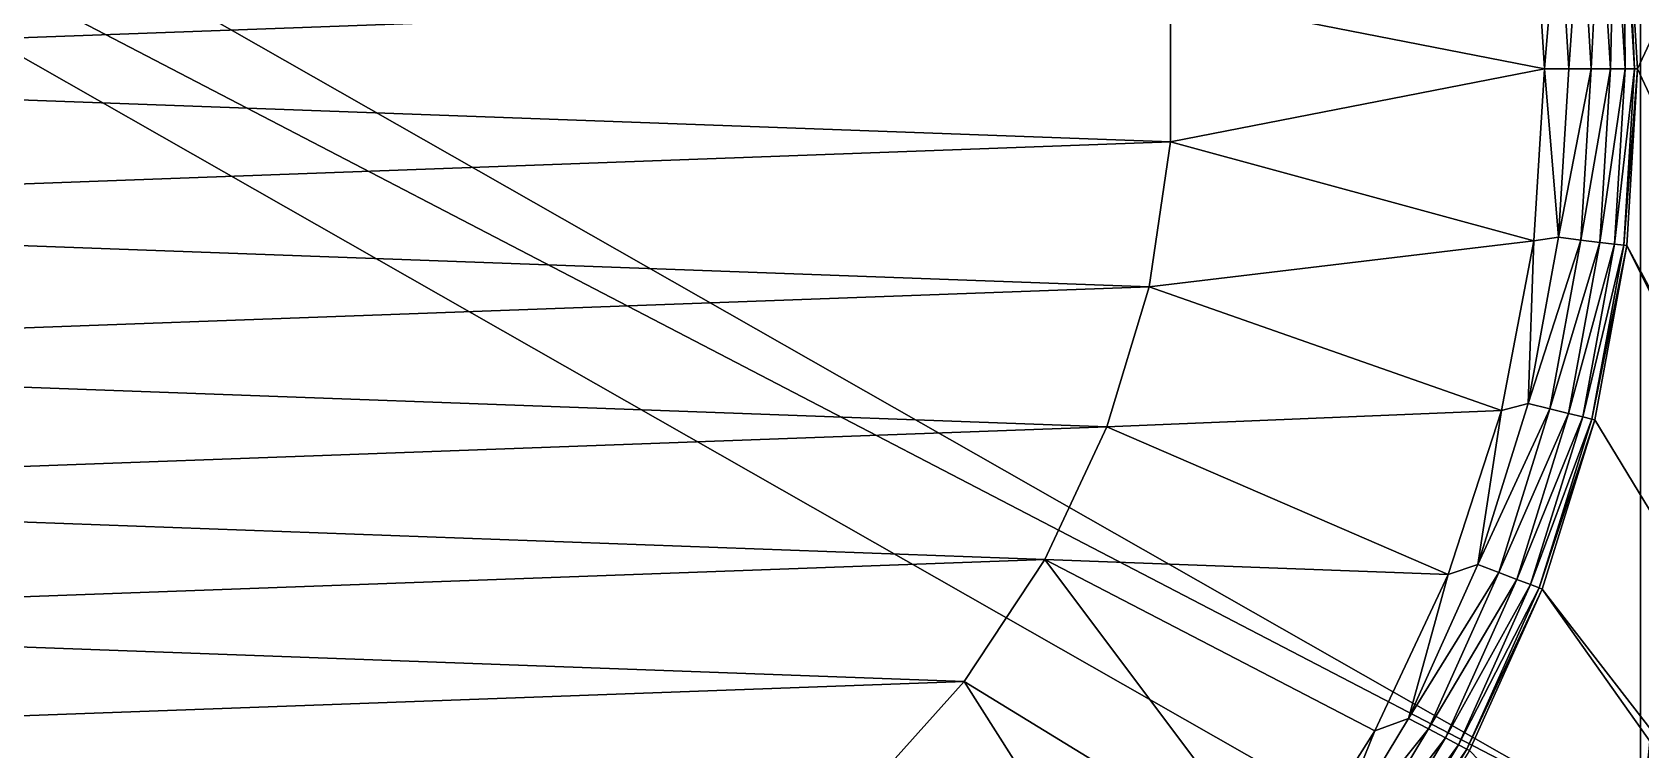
# Model space of a CAD drawing. Extents: x 464 to 15145, y 328 to 7622.
# Drawn here: x 11360 to 12959, y 3299 to 4012 of the extents above; entities that cross this region are included whole.
import ezdxf

# ---------------------------------------------------------------- set-up
doc = ezdxf.new("R2010")
doc.units = 0
doc.layers.get('0').update_dxf_attribs({"linetype": 'CONTINUOUS'})

msp = doc.modelspace()

# ---------------------------------------------------------------- linework, layer by layer
at = {"color": 7}
for points in [[(12944.7, 4150.9, -3744.1), (13656.6, 5475.4, -3744.1), (12955.3, 3975.2, -3744.1), (12944.7, 4150.9, -3744.1)], [(12955.3, 3975.2, -3744.1), (13656.6, 5475.4, -3744.1), (13656.6, 2475.1, -3744.1), (12955.3, 3975.2, -3744.1)], [(10037.7, 4734.4, -4432), (12958.1, 3216.1, -4432), (10182.2, 4797.1, -4432), (10037.7, 4734.4, -4432)], [(10182.2, 4797.1, -4432), (12958.1, 3216.1, -4432), (12958.1, 4734.4, -4432), (10182.2, 4797.1, -4432)], [(10037.7, 3216.1, -4432), (12813.6, 3153.3, -4432), (10037.7, 4734.4, -4432), (10037.7, 3216.1, -4432)], [(12813.6, 3153.3, -4432), (12958.1, 3216.1, -4432), (10037.7, 4734.4, -4432), (12813.6, 3153.3, -4432)], [(12958.1, 4734.4, -4432), (12958.1, 3216.1, -4432), (13109.7, 4691.9, -4432), (12958.1, 4734.4, -4432)], [(13109.7, 4691.9, -4432), (12958.1, 3216.1, -4432), (13109.7, 3258.6, -4432), (13109.7, 4691.9, -4432)], [(12863, 3975.2, -4.6), (12491, 4047.9, -4.6), (12852.2, 4146.3, -4.6), (12863, 3975.2, -4.6)], [(12863, 3975.2, -4.6), (12852.2, 4146.3, -4.6), (12876.7, 4142.7, -7.8), (12863, 3975.2, -4.6)], [(12886.9, 3975.2, -7.8), (12863, 3975.2, -4.6), (12876.7, 4142.7, -7.8), (12886.9, 3975.2, -7.8)], [(12886.9, 3975.2, -7.8), (12876.7, 4142.7, -7.8), (12898.9, 4145.4, -17), (12886.9, 3975.2, -7.8)], [(12909.1, 3975.2, -17), (12886.9, 3975.2, -7.8), (12898.9, 4145.4, -17), (12909.1, 3975.2, -17)], [(12917.8, 4147.7, -31.7), (12909.1, 3975.2, -17), (12898.9, 4145.4, -17), (12917.8, 4147.7, -31.7)], [(12928.3, 3975.2, -31.7), (12909.1, 3975.2, -17), (12917.8, 4147.7, -31.7), (12928.3, 3975.2, -31.7)], [(12932.4, 4149.4, -50.8), (12928.3, 3975.2, -31.7), (12917.8, 4147.7, -31.7), (12932.4, 4149.4, -50.8)], [(12942.9, 3975.2, -50.8), (12928.3, 3975.2, -31.7), (12932.4, 4149.4, -50.8), (12942.9, 3975.2, -50.8)], [(12941.6, 4150.5, -73.1), (12942.9, 3975.2, -50.8), (12932.4, 4149.4, -50.8), (12941.6, 4150.5, -73.1)], [(12944.7, 4150.9, -96.9), (12952.2, 3975.2, -73.1), (12941.6, 4150.5, -73.1), (12944.7, 4150.9, -96.9)], [(12952.2, 3975.2, -73.1), (12942.9, 3975.2, -50.8), (12941.6, 4150.5, -73.1), (12952.2, 3975.2, -73.1)], [(12955.3, 3975.2, -96.9), (12952.2, 3975.2, -73.1), (12944.7, 4150.9, -96.9), (12955.3, 3975.2, -96.9)], [(12955.3, 3975.2, -3744.1), (12955.3, 3975.2, -96.9), (12944.7, 4150.9, -3744.1), (12955.3, 3975.2, -3744.1)], [(12944.7, 4150.9, -3744.1), (12955.3, 3975.2, -96.9), (12944.7, 4150.9, -96.9), (12944.7, 4150.9, -3744.1)], [(10512.8, 4120.2, -3744.1), (12491, 4047.9, -3744.1), (10502.1, 3975.2, -3744.1), (10512.8, 4120.2, -3744.1)], [(10502.1, 3975.2, -3744.1), (12491, 4047.9, -3744.1), (12491, 3902.6, -3744.1), (10502.1, 3975.2, -3744.1)], [(12863, 3975.2, -4.6), (12491, 3902.6, -4.6), (12491, 4047.9, -4.6), (12863, 3975.2, -4.6)], [(12491, 4047.9, -3744.1), (12491, 4047.9, -1874.4), (12491, 3902.6, -3744.1), (12491, 4047.9, -3744.1)], [(12491, 3902.6, -3744.1), (12491, 4047.9, -1874.4), (12491, 3902.6, -1874.4), (12491, 3902.6, -3744.1)], [(12491, 3902.6, -4.6), (12491, 3902.6, -1874.4), (12491, 4047.9, -4.6), (12491, 3902.6, -4.6)], [(12491, 4047.9, -4.6), (12491, 3902.6, -1874.4), (12491, 4047.9, -1874.4), (12491, 4047.9, -4.6)], [(10502.1, 3975.2, -3744.1), (12491, 3902.6, -3744.1), (10512.8, 3830.3, -3744.1), (10502.1, 3975.2, -3744.1)], [(12852.2, 3804.2, -4.6), (12491, 3902.6, -4.6), (12863, 3975.2, -4.6), (12852.2, 3804.2, -4.6)], [(12876.7, 3807.8, -7.8), (12852.2, 3804.2, -4.6), (12863, 3975.2, -4.6), (12876.7, 3807.8, -7.8)], [(12876.7, 3807.8, -7.8), (12863, 3975.2, -4.6), (12886.9, 3975.2, -7.8), (12876.7, 3807.8, -7.8)], [(12876.7, 3807.8, -7.8), (12886.9, 3975.2, -7.8), (12909.1, 3975.2, -17), (12876.7, 3807.8, -7.8)], [(12898.9, 3805.1, -17), (12876.7, 3807.8, -7.8), (12909.1, 3975.2, -17), (12898.9, 3805.1, -17)], [(12909.1, 3975.2, -17), (12928.3, 3975.2, -31.7), (12898.9, 3805.1, -17), (12909.1, 3975.2, -17)], [(12898.9, 3805.1, -17), (12928.3, 3975.2, -31.7), (12917.8, 3802.8, -31.7), (12898.9, 3805.1, -17)], [(12928.3, 3975.2, -31.7), (12942.9, 3975.2, -50.8), (12917.8, 3802.8, -31.7), (12928.3, 3975.2, -31.7)], [(12917.8, 3802.8, -31.7), (12942.9, 3975.2, -50.8), (12932.4, 3801.1, -50.8), (12917.8, 3802.8, -31.7)], [(12942.9, 3975.2, -50.8), (12952.2, 3975.2, -73.1), (12932.4, 3801.1, -50.8), (12942.9, 3975.2, -50.8)], [(12932.4, 3801.1, -50.8), (12952.2, 3975.2, -73.1), (12941.6, 3800, -73.1), (12932.4, 3801.1, -50.8)], [(12944.7, 3799.6, -96.9), (12941.6, 3800, -73.1), (12955.3, 3975.2, -96.9), (12944.7, 3799.6, -96.9)], [(12955.3, 3975.2, -96.9), (12941.6, 3800, -73.1), (12952.2, 3975.2, -73.1), (12955.3, 3975.2, -96.9)], [(12944.7, 3799.6, -3744.1), (12944.7, 3799.6, -96.9), (12955.3, 3975.2, -3744.1), (12944.7, 3799.6, -3744.1)], [(12955.3, 3975.2, -3744.1), (12944.7, 3799.6, -96.9), (12955.3, 3975.2, -96.9), (12955.3, 3975.2, -3744.1)], [(12955.3, 3975.2, -3744.1), (13656.6, 2475.1, -3744.1), (12944.7, 3799.6, -3744.1), (12955.3, 3975.2, -3744.1)], [(10512.8, 3830.3, -3744.1), (12491, 3902.6, -3744.1), (12469.8, 3758.7, -3744.1), (10512.8, 3830.3, -3744.1)], [(12852.2, 3804.2, -4.6), (12469.8, 3758.7, -4.6), (12491, 3902.6, -4.6), (12852.2, 3804.2, -4.6)], [(12491, 3902.6, -3744.1), (12491, 3902.6, -1874.4), (12469.8, 3758.7, -3744.1), (12491, 3902.6, -3744.1)], [(12469.8, 3758.7, -3744.1), (12491, 3902.6, -1874.4), (12469.8, 3758.7, -1874.4), (12469.8, 3758.7, -3744.1)], [(12469.8, 3758.7, -4.6), (12469.8, 3758.7, -1874.4), (12491, 3902.6, -4.6), (12469.8, 3758.7, -4.6)], [(12491, 3902.6, -4.6), (12469.8, 3758.7, -1874.4), (12491, 3902.6, -1874.4), (12491, 3902.6, -4.6)], [(10512.8, 3830.3, -3744.1), (12469.8, 3758.7, -3744.1), (10544.4, 3688.4, -3744.1), (10512.8, 3830.3, -3744.1)], [(12846.5, 3642.8, -7.8), (12852.2, 3804.2, -4.6), (12876.7, 3807.8, -7.8), (12846.5, 3642.8, -7.8)], [(12846.5, 3642.8, -7.8), (12876.7, 3807.8, -7.8), (12898.9, 3805.1, -17), (12846.5, 3642.8, -7.8)], [(12820.1, 3635.8, -4.6), (12469.8, 3758.7, -4.6), (12852.2, 3804.2, -4.6), (12820.1, 3635.8, -4.6)], [(12846.5, 3642.8, -7.8), (12820.1, 3635.8, -4.6), (12852.2, 3804.2, -4.6), (12846.5, 3642.8, -7.8)], [(12846.5, 3642.8, -7.8), (12898.9, 3805.1, -17), (12868.1, 3637.5, -17), (12846.5, 3642.8, -7.8)], [(12898.9, 3805.1, -17), (12917.8, 3802.8, -31.7), (12868.1, 3637.5, -17), (12898.9, 3805.1, -17)], [(12868.1, 3637.5, -17), (12917.8, 3802.8, -31.7), (12886.7, 3632.9, -31.7), (12868.1, 3637.5, -17)], [(12917.8, 3802.8, -31.7), (12932.4, 3801.1, -50.8), (12886.7, 3632.9, -31.7), (12917.8, 3802.8, -31.7)], [(12886.7, 3632.9, -31.7), (12932.4, 3801.1, -50.8), (12900.9, 3629.4, -50.8), (12886.7, 3632.9, -31.7)], [(12932.4, 3801.1, -50.8), (12941.6, 3800, -73.1), (12900.9, 3629.4, -50.8), (12932.4, 3801.1, -50.8)], [(12900.9, 3629.4, -50.8), (12941.6, 3800, -73.1), (12909.9, 3627.2, -73.1), (12900.9, 3629.4, -50.8)], [(12944.7, 3799.6, -96.9), (12909.9, 3627.2, -73.1), (12941.6, 3800, -73.1), (12944.7, 3799.6, -96.9)], [(12913, 3626.5, -96.9), (12909.9, 3627.2, -73.1), (12944.7, 3799.6, -96.9), (12913, 3626.5, -96.9)], [(12913, 3626.5, -3744.1), (12913, 3626.5, -96.9), (12944.7, 3799.6, -3744.1), (12913, 3626.5, -3744.1)], [(12944.7, 3799.6, -3744.1), (12913, 3626.5, -96.9), (12944.7, 3799.6, -96.9), (12944.7, 3799.6, -3744.1)], [(12944.7, 3799.6, -3744.1), (13577.7, 2532.4, -3744.1), (12913, 3626.5, -3744.1), (12944.7, 3799.6, -3744.1)], [(12944.7, 3799.6, -3744.1), (13656.6, 2475.1, -3744.1), (13577.7, 2532.4, -3744.1), (12944.7, 3799.6, -3744.1)], [(10544.4, 3688.4, -3744.1), (12469.8, 3758.7, -3744.1), (12427.9, 3619.5, -3744.1), (10544.4, 3688.4, -3744.1)], [(12820.1, 3635.8, -4.6), (12427.9, 3619.5, -4.6), (12469.8, 3758.7, -4.6), (12820.1, 3635.8, -4.6)], [(12469.8, 3758.7, -3744.1), (12469.8, 3758.7, -1874.4), (12427.9, 3619.5, -3744.1), (12469.8, 3758.7, -3744.1)], [(12427.9, 3619.5, -3744.1), (12469.8, 3758.7, -1874.4), (12427.9, 3619.5, -1874.4), (12427.9, 3619.5, -3744.1)], [(12427.9, 3619.5, -4.6), (12427.9, 3619.5, -1874.4), (12469.8, 3758.7, -4.6), (12427.9, 3619.5, -4.6)], [(12469.8, 3758.7, -4.6), (12427.9, 3619.5, -1874.4), (12469.8, 3758.7, -1874.4), (12469.8, 3758.7, -4.6)], [(10544.4, 3688.4, -3744.1), (12427.9, 3619.5, -3744.1), (10596.3, 3552.6, -3744.1), (10544.4, 3688.4, -3744.1)], [(12767.1, 3472.7, -4.6), (12427.9, 3619.5, -4.6), (12820.1, 3635.8, -4.6), (12767.1, 3472.7, -4.6)], [(12796.6, 3482.7, -7.8), (12767.1, 3472.7, -4.6), (12820.1, 3635.8, -4.6), (12796.6, 3482.7, -7.8)], [(12796.6, 3482.7, -7.8), (12820.1, 3635.8, -4.6), (12846.5, 3642.8, -7.8), (12796.6, 3482.7, -7.8)], [(12796.6, 3482.7, -7.8), (12846.5, 3642.8, -7.8), (12868.1, 3637.5, -17), (12796.6, 3482.7, -7.8)], [(12796.6, 3482.7, -7.8), (12868.1, 3637.5, -17), (12817.4, 3474.8, -17), (12796.6, 3482.7, -7.8)], [(12868.1, 3637.5, -17), (12886.7, 3632.9, -31.7), (12817.4, 3474.8, -17), (12868.1, 3637.5, -17)], [(12817.4, 3474.8, -17), (12886.7, 3632.9, -31.7), (12835.3, 3468, -31.7), (12817.4, 3474.8, -17)], [(12886.7, 3632.9, -31.7), (12900.9, 3629.4, -50.8), (12835.3, 3468, -31.7), (12886.7, 3632.9, -31.7)], [(12835.3, 3468, -31.7), (12900.9, 3629.4, -50.8), (12849, 3462.8, -50.8), (12835.3, 3468, -31.7)], [(12900.9, 3629.4, -50.8), (12909.9, 3627.2, -73.1), (12849, 3462.8, -50.8), (12900.9, 3629.4, -50.8)], [(10596.3, 3552.6, -3744.1), (12427.9, 3619.5, -3744.1), (12366.2, 3487.9, -3744.1), (10596.3, 3552.6, -3744.1)], [(12767.1, 3472.7, -4.6), (12366.2, 3487.9, -4.6), (12427.9, 3619.5, -4.6), (12767.1, 3472.7, -4.6)], [(12427.9, 3619.5, -3744.1), (12427.9, 3619.5, -1874.4), (12366.2, 3487.9, -3744.1), (12427.9, 3619.5, -3744.1)], [(12366.2, 3487.9, -3744.1), (12427.9, 3619.5, -1874.4), (12366.2, 3487.9, -1874.4), (12366.2, 3487.9, -3744.1)], [(12366.2, 3487.9, -4.6), (12366.2, 3487.9, -1874.4), (12427.9, 3619.5, -4.6), (12366.2, 3487.9, -4.6)], [(12427.9, 3619.5, -4.6), (12366.2, 3487.9, -1874.4), (12427.9, 3619.5, -1874.4), (12427.9, 3619.5, -4.6)], [(12849, 3462.8, -50.8), (12909.9, 3627.2, -73.1), (12857.7, 3459.6, -73.1), (12849, 3462.8, -50.8)], [(12913, 3626.5, -96.9), (12857.7, 3459.6, -73.1), (12909.9, 3627.2, -73.1), (12913, 3626.5, -96.9)], [(12860.6, 3458.4, -96.9), (12857.7, 3459.6, -73.1), (12913, 3626.5, -96.9), (12860.6, 3458.4, -96.9)], [(12860.6, 3458.4, -3744.1), (12860.6, 3458.4, -96.9), (12913, 3626.5, -3744.1), (12860.6, 3458.4, -3744.1)], [(12913, 3626.5, -3744.1), (12860.6, 3458.4, -96.9), (12913, 3626.5, -96.9), (12913, 3626.5, -3744.1)], [(12913, 3626.5, -3744.1), (13577.7, 2532.4, -3744.1), (12860.6, 3458.4, -3744.1), (12913, 3626.5, -3744.1)], [(10596.3, 3552.6, -3744.1), (12366.2, 3487.9, -3744.1), (10667.4, 3425.8, -3744.1), (10596.3, 3552.6, -3744.1)], [(10667.4, 3425.8, -3744.1), (12366.2, 3487.9, -3744.1), (12286, 3366.7, -3744.1), (10667.4, 3425.8, -3744.1)], [(12602.3, 3172.9, -4.6), (12286, 3366.7, -4.6), (12366.2, 3487.9, -4.6), (12602.3, 3172.9, -4.6)], [(12366.2, 3487.9, -3744.1), (12366.2, 3487.9, -1874.4), (12286, 3366.7, -3744.1), (12366.2, 3487.9, -3744.1)], [(12286, 3366.7, -3744.1), (12366.2, 3487.9, -1874.4), (12286, 3366.7, -1874.4), (12286, 3366.7, -3744.1)], [(12286, 3366.7, -4.6), (12286, 3366.7, -1874.4), (12366.2, 3487.9, -4.6), (12286, 3366.7, -4.6)], [(12366.2, 3487.9, -4.6), (12286, 3366.7, -1874.4), (12366.2, 3487.9, -1874.4), (12366.2, 3487.9, -4.6)], [(12602.3, 3172.9, -4.6), (12366.2, 3487.9, -4.6), (12694.1, 3317.6, -4.6), (12602.3, 3172.9, -4.6)], [(12694.1, 3317.6, -4.6), (12366.2, 3487.9, -4.6), (12767.1, 3472.7, -4.6), (12694.1, 3317.6, -4.6)], [(12727.8, 3329.8, -7.8), (12694.1, 3317.6, -4.6), (12767.1, 3472.7, -4.6), (12727.8, 3329.8, -7.8)], [(12727.8, 3329.8, -7.8), (12767.1, 3472.7, -4.6), (12796.6, 3482.7, -7.8), (12727.8, 3329.8, -7.8)], [(12727.8, 3329.8, -7.8), (12796.6, 3482.7, -7.8), (12817.4, 3474.8, -17), (12727.8, 3329.8, -7.8)], [(12727.8, 3329.8, -7.8), (12817.4, 3474.8, -17), (12747.5, 3319.4, -17), (12727.8, 3329.8, -7.8)], [(12817.4, 3474.8, -17), (12835.3, 3468, -31.7), (12747.5, 3319.4, -17), (12817.4, 3474.8, -17)], [(12747.5, 3319.4, -17), (12835.3, 3468, -31.7), (12764.4, 3310.5, -31.7), (12747.5, 3319.4, -17)], [(12835.3, 3468, -31.7), (12849, 3462.8, -50.8), (12764.4, 3310.5, -31.7), (12835.3, 3468, -31.7)], [(12764.4, 3310.5, -31.7), (12849, 3462.8, -50.8), (12777.4, 3303.7, -50.8), (12764.4, 3310.5, -31.7)], [(12849, 3462.8, -50.8), (12857.7, 3459.6, -73.1), (12777.4, 3303.7, -50.8), (12849, 3462.8, -50.8)], [(12777.4, 3303.7, -50.8), (12857.7, 3459.6, -73.1), (12785.6, 3299.4, -73.1), (12777.4, 3303.7, -50.8)], [(12860.6, 3458.4, -96.9), (12785.6, 3299.4, -73.1), (12857.7, 3459.6, -73.1), (12860.6, 3458.4, -96.9)], [(12788.4, 3298, -96.9), (12785.6, 3299.4, -73.1), (12860.6, 3458.4, -96.9), (12788.4, 3298, -96.9)], [(12788.4, 3298, -3744.1), (12788.4, 3298, -96.9), (12860.6, 3458.4, -3744.1), (12788.4, 3298, -3744.1)], [(12860.6, 3458.4, -3744.1), (12788.4, 3298, -96.9), (12860.6, 3458.4, -96.9), (12860.6, 3458.4, -3744.1)], [(12860.6, 3458.4, -3744.1), (13488.6, 2572, -3744.1), (12788.4, 3298, -3744.1), (12860.6, 3458.4, -3744.1)], [(12860.6, 3458.4, -3744.1), (13577.7, 2532.4, -3744.1), (13488.6, 2572, -3744.1), (12860.6, 3458.4, -3744.1)], [(10667.4, 3425.8, -3744.1), (12286, 3366.7, -3744.1), (10756.3, 3310.8, -3744.1), (10667.4, 3425.8, -3744.1)], [(10756.3, 3310.8, -3744.1), (12286, 3366.7, -3744.1), (12189, 3258.4, -3744.1), (10756.3, 3310.8, -3744.1)], [(12493, 3040.8, -4.6), (12189, 3258.4, -4.6), (12286, 3366.7, -4.6), (12493, 3040.8, -4.6)], [(12286, 3366.7, -3744.1), (12286, 3366.7, -1874.4), (12189, 3258.4, -3744.1), (12286, 3366.7, -3744.1)], [(12189, 3258.4, -3744.1), (12286, 3366.7, -1874.4), (12189, 3258.4, -1874.4), (12189, 3258.4, -3744.1)], [(12189, 3258.4, -4.6), (12189, 3258.4, -1874.4), (12286, 3366.7, -4.6), (12189, 3258.4, -4.6)], [(12286, 3366.7, -4.6), (12189, 3258.4, -1874.4), (12286, 3366.7, -1874.4), (12286, 3366.7, -4.6)], [(12493, 3040.8, -4.6), (12286, 3366.7, -4.6), (12602.3, 3172.9, -4.6), (12493, 3040.8, -4.6)], [(12641, 3186.2, -7.8), (12694.1, 3317.6, -4.6), (12727.8, 3329.8, -7.8), (12641, 3186.2, -7.8)], [(12641, 3186.2, -7.8), (12727.8, 3329.8, -7.8), (12747.5, 3319.4, -17), (12641, 3186.2, -7.8)], [(10756.3, 3310.8, -3744.1), (12189, 3258.4, -3744.1), (10860.9, 3209.9, -3744.1), (10756.3, 3310.8, -3744.1)], [(12641, 3186.2, -7.8), (12602.3, 3172.9, -4.6), (12694.1, 3317.6, -4.6), (12641, 3186.2, -7.8)], [(12641, 3186.2, -7.8), (12747.5, 3319.4, -17), (12659.3, 3173.6, -17), (12641, 3186.2, -7.8)], [(12747.5, 3319.4, -17), (12764.4, 3310.5, -31.7), (12659.3, 3173.6, -17), (12747.5, 3319.4, -17)], [(12659.3, 3173.6, -17), (12764.4, 3310.5, -31.7), (12675.1, 3162.7, -31.7), (12659.3, 3173.6, -17)], [(12764.4, 3310.5, -31.7), (12777.4, 3303.7, -50.8), (12675.1, 3162.7, -31.7), (12764.4, 3310.5, -31.7)], [(12675.1, 3162.7, -31.7), (12777.4, 3303.7, -50.8), (12687.1, 3154.4, -50.8), (12675.1, 3162.7, -31.7)], [(12777.4, 3303.7, -50.8), (12785.6, 3299.4, -73.1), (12687.1, 3154.4, -50.8), (12777.4, 3303.7, -50.8)], [(12687.1, 3154.4, -50.8), (12785.6, 3299.4, -73.1), (12694.7, 3149.1, -73.1), (12687.1, 3154.4, -50.8)], [(12788.4, 3298, -96.9), (12694.7, 3149.1, -73.1), (12785.6, 3299.4, -73.1), (12788.4, 3298, -96.9)]]:
    msp.add_3dface(points, dxfattribs=at)

doc.saveas('drawing.dxf')
